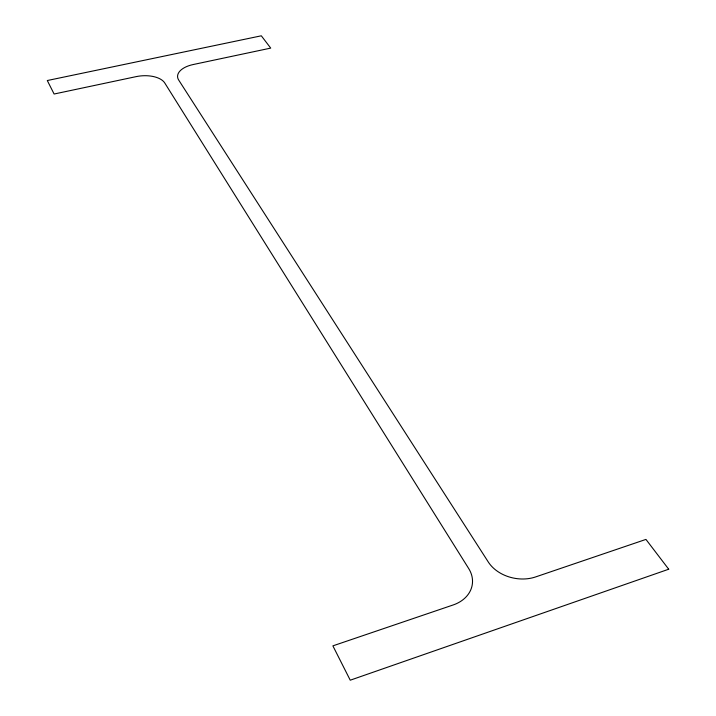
<?xml version="1.0" encoding="UTF-8"?>
<svg xmlns="http://www.w3.org/2000/svg" width="716" height="716" viewBox="0 0 716 716"><rect width="100%" height="100%" fill="white"/><g stroke="black" fill="none" stroke-linecap="round" stroke-linejoin="round"><path stroke-width="1.07" d="M668.708 569.22L350.24 680.2L332.886 645.859L453.147 604.966A35.057 27.468 7.8 0 0 468.712 568.567L164.787 83.029A23.18 12.109 -4.3 0 0 136.094 76.639L54.112 94.02L47.292 80.532L261.313 35.8L270.72 48.106L193.15 64.547A22.849 11.868 -3 0 0 178.687 80.049L488.312 562.033A34.78 26.268 11.3 0 0 535.568 576.944L645.948 539.408L668.708 569.22"/></g></svg>
